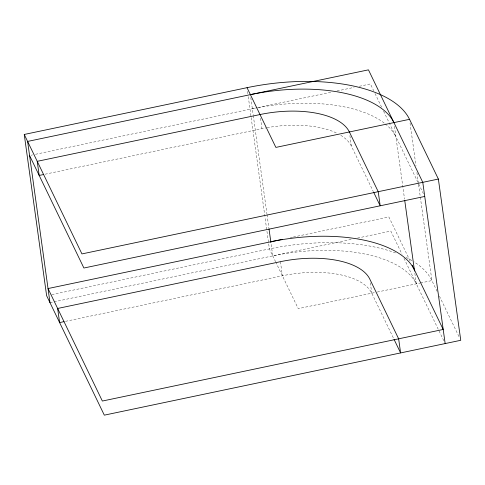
<?xml version="1.0" encoding="UTF-8"?>
<svg xmlns="http://www.w3.org/2000/svg" width="485" height="485" viewBox="0 0 485 485"><rect width="100%" height="100%" fill="white"/><g stroke="black" fill="none" stroke-linecap="round" stroke-linejoin="round"><path stroke-width="0.36" stroke-dasharray="2.42 1.82" d="M31.052 155.224L32.537 154.915M35.496 154.291L257.044 107.761M257.79 107.609L331.14 92.198M337.069 90.956L354.111 87.379M359.3 86.288L370.413 83.953L373.705 90.774M45.111 174.2L261.961 128.658A75.769 35.102 -7.9 0 1 265.829 127.894M290.327 237.674L292.546 237.207M293.286 237.05L388.873 216.977L410.601 261.973M51.804 294.613L269.393 248.914A137.764 63.826 -7.9 0 1 396.069 253.097M49.991 302.67L352.298 239.178M357.487 238.087L390.831 231.084L402.023 254.261M65.523 321.337L282.373 275.789A75.769 35.102 -7.9 0 1 371.759 293.201L393.717 338.675M374.305 292.667L298.239 308.642L275.953 262.488M377.257 292.049L419.852 283.101M420.562 282.949L431.905 280.566L437.149 291.43M375.02 93.496L381.61 107.13M383.58 111.223L388.849 122.129M389.182 122.814L423.757 194.406M439.44 296.177L459.44 337.584M349.897 135.673L351.34 146.07L373.304 191.545M403.999 258.353L443.848 340.858M275.625 261.809L269.393 248.914L264.919 216.668M410.049 123.081L415.984 165.828M416.918 172.575L418.482 183.827M418.585 184.573L431.905 280.566A137.764 63.826 -7.9 0 0 413.978 261.833M394.45 126.318L404.551 199.099M414.851 273.346L416.312 283.846A121.693 56.381 -7.9 0 0 272.758 255.88L270.806 241.772M370.316 282.803L371.759 293.201M260.518 118.261L261.961 128.658M280.421 261.682L282.373 275.789M250.8 97.612L253.194 114.89M253.303 115.642L266.932 213.885M267.035 214.637L268.908 228.132M247.544 91.422L247.853 93.672M248.271 96.673L251.078 116.921M251.181 117.673L264.816 215.916M406.151 257.432A137.764 63.826 -7.9 0 1 412.686 261.027M267.126 127.664A75.769 35.102 -7.9 0 1 337.348 133.43M340.773 135.321A75.769 35.102 -7.9 0 1 351.34 146.07M252.345 108.749A121.693 56.381 -7.9 0 1 257.171 107.785M258.56 107.525A121.693 56.381 -7.9 0 1 384.793 123.517M385.278 123.905A121.693 56.381 -7.9 0 1 395.893 136.715"/><path stroke-width="0.73" d="M24.25 134.46L247.023 87.676A137.764 63.826 -7.9 0 1 409.528 119.328L438.373 179.056L460.75 340.294L104.317 415.154L46.627 295.698L24.25 134.46L81.941 253.916L438.373 179.056M43.632 174.515L39.188 175.449L37.23 161.335L260.002 114.551A75.769 35.102 -7.9 0 1 349.382 131.962L378.227 191.69L380.185 205.798L373.632 192.224M409.528 119.328L275.868 147.404L247.023 87.676M424.739 196.443L83.899 268.023L29.573 155.54M282.173 239.384L48.033 288.557L102.359 401.046L443.199 329.461L412.25 265.38M64.044 321.646L59.606 322.58L57.648 308.466L280.421 261.682A75.769 35.102 -7.9 0 1 369.8 279.093L398.646 338.821L400.604 352.928L394.044 339.354M445.157 343.574L422.781 182.33L368.454 69.846L27.615 141.426L49.991 302.67M404.757 200.602L414.542 271.097M269.011 228.884L270.885 242.385M250.387 94.642A121.693 56.381 -7.9 0 1 393.935 122.602M270.806 241.772A121.693 56.381 -7.9 0 1 414.354 269.739"/></g></svg>
